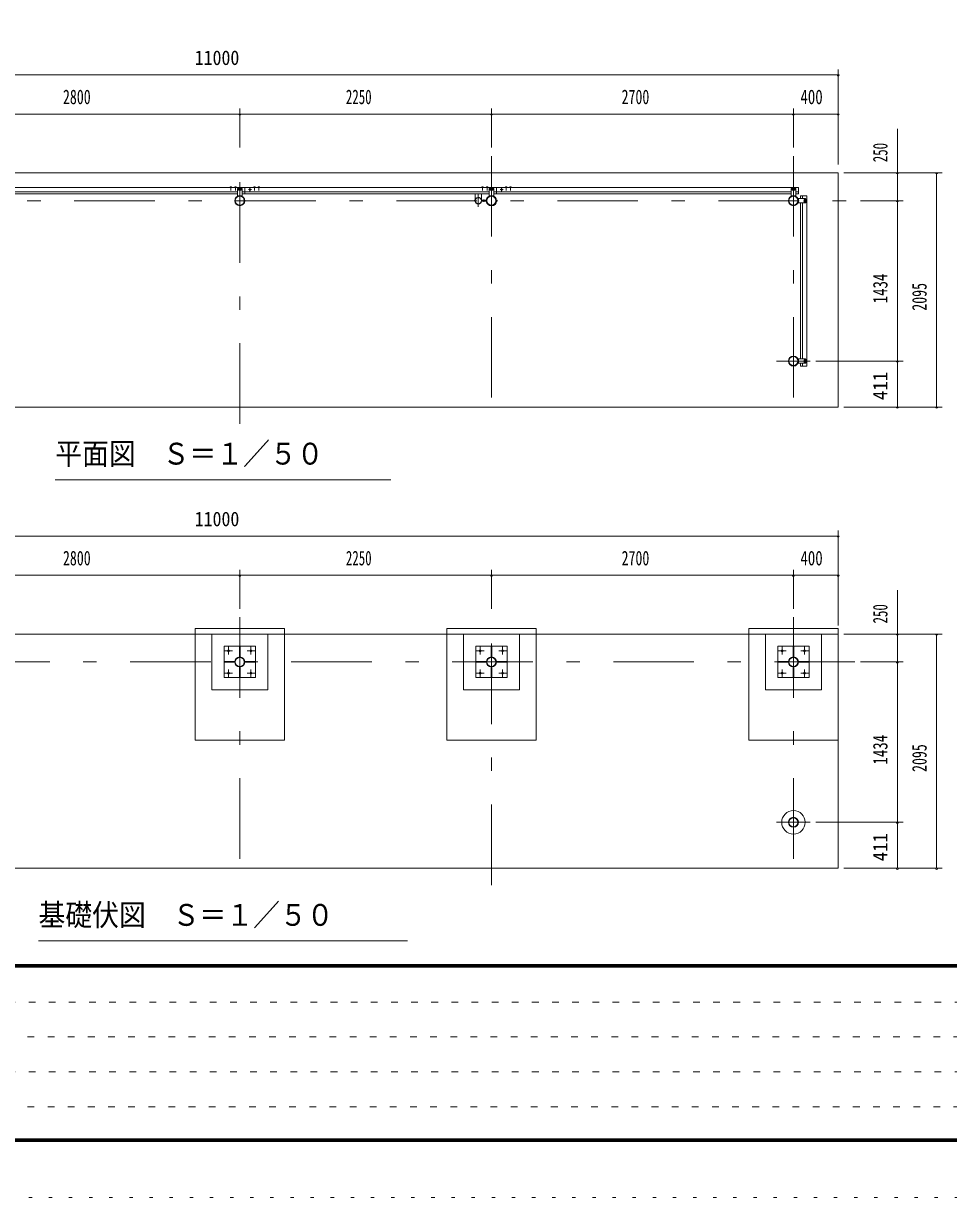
# Model space of a CAD drawing. Units: millimetres, scale not verified, with parts at other scales. Extents: x -26655 to 26659, y -10500 to 10500.
# Drawn here: x 2102 to 10373, y -10500 to 0 of the extents above; entities that cross this region are included whole.
import ezdxf
from ezdxf.enums import TextEntityAlignment as Align

# ---------------------------------------------------------------- set-up
doc = ezdxf.new("R2010")
doc.units = ezdxf.units.MM
doc.header["$LTSCALE"] = 60
for name, pattern in [('USER1', [3, 1, -2]), ('USER3', [24, 12, -5, 2, -5]), ('USER4', [3, 0.5, -2.5])]:
    doc.linetypes.add(name, pattern=pattern)
for name, color, linetype, lineweight in [('0-2_1-05BOLD', 7, 'Continuous', 18), ('0-3_1-25CENTER', 3, 'USER3', 18), ('0-5_1-55DIM', 3, 'Continuous', 18), ('0-C_F-F1PAPER', 5, 'Continuous', 18), ('0-D_F-E_J_ADD', 5, 'USER4', 18)]:
    doc.layers.add(name, color=color, linetype=linetype, lineweight=lineweight)
doc.styles.add('ＭＳ ゴシック', font='')
doc.styles.get('ＭＳ ゴシック').set_extended_font_data('MS Gothic')

msp = doc.modelspace()

# ---------------------------------------------------------------- linework, layer by layer
at = {"layer": '0-2_1-05BOLD'}
for p, q in [((3950.74, -1464.18), (3950.74, -1465.78)), ((3954.1, -1464.18), (3954.1, -1460.68)), ((3959.88, -1460.68), (3959.88, -1464.18)), ((3990.74, -1464.18), (3990.74, -1465.78)), ((3994.1, -1464.18), (3994.1, -1460.68)), ((3999.88, -1460.68), (3999.88, -1464.18)), ((4081.49, -1523.38), (4081.49, -1465.78)), ((4081.49, -1467.38), (4082.49, -1467.38)), ((4082.49, -1465.78), (4082.49, -1523.38)), ((4164.1, -1464.18), (4164.1, -1460.68)), ((4169.87, -1460.68), (4169.87, -1464.18)), ((4200.74, -1464.18), (4200.74, -1465.78)), ((4204.1, -1464.18), (4204.1, -1460.68)), ((4209.88, -1460.68), (4209.88, -1464.18)), ((6204.1, -1460.68), (6204.1, -1464.18)), ((6209.88, -1464.18), (6209.88, -1460.68)), ((6213.24, -1464.18), (6213.24, -1465.78)), ((6244.1, -1460.68), (6244.1, -1464.18)), ((6249.88, -1464.18), (6249.88, -1460.68)), ((6331.49, -1465.78), (6331.49, -1523.38)), ((6332.49, -1467.38), (6331.49, -1467.38)), ((6332.49, -1523.38), (6332.49, -1465.78)), ((6414.1, -1464.18), (6414.1, -1460.68)), ((6419.88, -1460.68), (6419.88, -1464.18)), ((6450.74, -1464.18), (6450.74, -1465.78)), ((6454.1, -1464.18), (6454.1, -1460.68)), ((6459.88, -1460.68), (6459.88, -1464.18)), ((1282.49, -1505.78), (4016.49, -1505.78)), ((4021.49, -1475.28), (4051.49, -1475.28)), ((4027.99, -1481.78), (4031.69, -1481.78)), ((4031.69, -1489.78), (4027.99, -1489.78)), ((4044.99, -1481.78), (4041.29, -1481.78)), ((4041.29, -1489.78), (4044.99, -1489.78)), ((4056.49, -1505.78), (6266.49, -1505.78)), ((6266.49, -1523.38), (4056.49, -1523.38)), ((4082.49, -1502.38), (4081.49, -1502.38)), ((6140.99, -1523.38), (6140.99, -1575.81)), ((6195.99, -1575.81), (6195.99, -1523.38)), ((6266.49, -1540.78), (6266.49, -1480.28)), ((6306.49, -1540.78), (6266.49, -1540.78)), ((6271.49, -1475.28), (6301.49, -1475.28)), ((6281.69, -1481.78), (6277.99, -1481.78)), ((6277.99, -1489.78), (6281.69, -1489.78)), ((6291.29, -1481.78), (6294.99, -1481.78)), ((6294.99, -1489.78), (6291.29, -1489.78)), ((6306.49, -1480.28), (6306.49, -1540.78)), ((8966.49, -1505.78), (6306.49, -1505.78)), ((6306.49, -1523.38), (8966.49, -1523.38)), ((6331.49, -1502.38), (6332.49, -1502.38)), ((9001.49, -1475.28), (8971.49, -1475.28)), ((8977.99, -1481.78), (8981.68, -1481.78)), ((8981.68, -1489.78), (8977.99, -1489.78)), ((8994.99, -1481.78), (8991.29, -1481.78)), ((8991.29, -1489.78), (8994.99, -1489.78)), ((9006.49, -1540.78), (9006.49, -1480.28)), ((9006.49, -1505.78), (9031.49, -1505.78)), ((9031.04, -1565.33), (9091.54, -1565.33)), ((9048.44, -1540.33), (9048.44, -1565.33)), ((9066.04, -1565.33), (9066.04, -1540.33)), ((9096.54, -1570.33), (9096.54, -1600.33)), ((6242.04, -1582.33), (6195.83, -1582.33)), ((6195.83, -1588.32), (6242.04, -1588.32)), ((6197.23, -1580.72), (6240.57, -1580.72)), ((6240.57, -1589.93), (6197.23, -1589.93)), ((9048.44, -1605.33), (9048.44, -2999.33)), ((9066.04, -2999.33), (9066.04, -1605.33)), ((9082.04, -1576.83), (9082.04, -1580.53)), ((9082.04, -1593.83), (9082.04, -1590.13)), ((9090.04, -1580.53), (9090.04, -1576.83)), ((9090.04, -1590.13), (9090.04, -1593.83)), ((9031.04, -3039.33), (9091.54, -3039.33)), ((9066.04, -3039.33), (9066.04, -3064.33)), ((9082.04, -3010.83), (9082.04, -3014.53)), ((9082.04, -3027.83), (9082.04, -3024.13)), ((9090.04, -3014.53), (9090.04, -3010.83)), ((9090.04, -3024.13), (9090.04, -3027.83)), ((9096.54, -3034.33), (9096.54, -3004.33)), ((9386.49, -5460.33), (-1613.5, -5460.33)), ((9236.49, -5960.33), (9236.49, -5460.33)), ((4033.49, -5645.78), (4039.49, -5645.78)), ((6283.49, -5645.78), (6289.49, -5645.78)), ((8989.5, -5645.78), (8983.5, -5645.78)), ((3971.94, -5713.33), (3971.94, -5707.33)), ((4039.49, -5774.88), (4033.49, -5774.88)), ((4101.04, -5707.33), (4101.04, -5713.33)), ((6221.94, -5713.33), (6221.94, -5707.33)), ((6289.49, -5774.88), (6283.49, -5774.88)), ((6351.04, -5707.33), (6351.04, -5713.33)), ((8921.95, -5707.33), (8921.95, -5713.33)), ((8983.5, -5774.88), (8989.5, -5774.88)), ((9051.04, -5713.33), (9051.04, -5707.33))]:
    msp.add_line(p, q, dxfattribs=at)
for points in [[(9386.48, -3430.33), (-1613.51, -3430.33), (-1613.51, -1335.33), (9386.48, -1335.33)], [(4031.49, -1482.89), (4036.49, -1480), (4041.49, -1482.89), (4041.49, -1488.67), (4036.49, -1491.55), (4031.49, -1488.67)], [(4122.49, -1482.89), (4127.49, -1480), (4132.49, -1482.89), (4132.49, -1488.67), (4127.49, -1491.55), (4122.49, -1488.67)], [(6291.49, -1488.67), (6286.49, -1491.55), (6281.49, -1488.67), (6281.49, -1482.89), (6286.49, -1480), (6291.49, -1482.89)], [(6372.49, -1488.67), (6372.49, -1482.89), (6377.49, -1480), (6382.49, -1482.89), (6382.49, -1488.67), (6377.49, -1491.55)], [(8981.49, -1482.89), (8981.49, -1488.67), (8986.49, -1491.55), (8991.49, -1488.67), (8991.49, -1482.89), (8986.49, -1480)], [(9083.15, -1580.33), (9088.92, -1580.33), (9091.81, -1585.33), (9088.92, -1590.33), (9083.15, -1590.33), (9080.26, -1585.33)], [(9083.15, -3024.33), (9088.92, -3024.33), (9091.81, -3019.33), (9088.92, -3014.33), (9083.15, -3014.33), (9080.26, -3019.33)], [(3636.49, -5410.33), (4436.49, -5410.33), (4436.49, -6410.33), (3636.49, -6410.33)], [(6686.49, -5410.33), (6686.49, -6410.33), (5886.49, -6410.33), (5886.49, -5410.33)], [(4176.49, -5570.33), (4176.49, -5850.33), (3896.49, -5850.33), (3896.49, -5570.33)], [(4033.49, -5665.78), (4039.49, -5665.78), (4039.49, -5570.78), (4033.49, -5570.78)], [(6146.49, -5570.33), (6146.49, -5850.33), (6426.49, -5850.33), (6426.49, -5570.33)], [(6283.49, -5570.78), (6289.49, -5570.78), (6289.49, -5665.78), (6283.49, -5665.78)], [(9126.49, -5570.33), (9126.49, -5850.33), (8846.5, -5850.33), (8846.5, -5570.33)], [(8989.5, -5570.78), (8989.5, -5665.78), (8983.5, -5665.78), (8983.5, -5570.78)], [(3991.94, -5713.33), (3991.94, -5707.33), (3896.94, -5707.33), (3896.94, -5713.33)], [(4039.49, -5754.88), (4039.49, -5849.88), (4033.49, -5849.88), (4033.49, -5754.88)], [(4176.04, -5707.33), (4081.04, -5707.33), (4081.04, -5713.33), (4176.04, -5713.33)], [(6241.94, -5713.33), (6146.94, -5713.33), (6146.94, -5707.33), (6241.94, -5707.33)], [(6289.49, -5754.88), (6283.49, -5754.88), (6283.49, -5849.88), (6289.49, -5849.88)], [(6331.04, -5707.33), (6426.04, -5707.33), (6426.04, -5713.33), (6331.04, -5713.33)], [(8941.94, -5707.33), (8941.94, -5713.33), (8846.95, -5713.33), (8846.95, -5707.33)], [(8983.5, -5754.88), (8989.5, -5754.88), (8989.5, -5849.88), (8983.5, -5849.88)], [(9031.05, -5713.33), (9031.05, -5707.33), (9126.04, -5707.33), (9126.04, -5713.33)]]:
    msp.add_lwpolyline(points, close=True, dxfattribs=at)
for points in [[(4016.49, -1523.38), (1282.49, -1523.38), (1282.49, -1465.78), (9031.49, -1465.78), (9031.49, -1523.38), (9006.49, -1523.38)], [(3950.74, -1464.18), (3963.24, -1464.18), (3963.24, -1465.78)], [(3962.76, -1464.18), (3962.76, -1460.68), (3961.89, -1460.18), (3952.09, -1460.18), (3951.22, -1460.68), (3951.22, -1464.18)], [(3990.74, -1464.18), (4003.24, -1464.18), (4003.24, -1465.78)], [(4002.76, -1464.18), (4002.76, -1460.68), (4001.89, -1460.18), (3992.09, -1460.18), (3991.22, -1460.68), (3991.22, -1464.18)], [(4160.74, -1465.78), (4160.74, -1464.18), (4173.24, -1464.18), (4173.24, -1465.78)], [(4172.76, -1464.18), (4172.76, -1460.68), (4171.89, -1460.18), (4162.09, -1460.18), (4161.22, -1460.68), (4161.22, -1464.18)], [(4200.74, -1464.18), (4213.24, -1464.18), (4213.24, -1465.78)], [(4212.76, -1464.18), (4212.76, -1460.68), (4211.89, -1460.18), (4202.09, -1460.18), (4201.22, -1460.68), (4201.22, -1464.18)], [(6213.24, -1464.18), (6200.74, -1464.18), (6200.74, -1465.78)], [(6201.22, -1464.18), (6201.22, -1460.68), (6202.09, -1460.18), (6211.89, -1460.18), (6212.76, -1460.68), (6212.76, -1464.18)], [(6253.24, -1465.78), (6253.24, -1464.18), (6240.74, -1464.18), (6240.74, -1465.78)], [(6241.22, -1464.18), (6241.22, -1460.68), (6242.09, -1460.18), (6251.89, -1460.18), (6252.76, -1460.68), (6252.76, -1464.18)], [(6410.74, -1465.78), (6410.74, -1464.18), (6423.24, -1464.18), (6423.24, -1465.78)], [(6422.76, -1464.18), (6422.76, -1460.68), (6421.89, -1460.18), (6412.09, -1460.18), (6411.22, -1460.68), (6411.22, -1464.18)], [(6450.74, -1464.18), (6463.24, -1464.18), (6463.24, -1465.78)], [(6462.76, -1464.18), (6462.76, -1460.68), (6461.89, -1460.18), (6452.09, -1460.18), (6451.22, -1460.68), (6451.22, -1464.18)], [(4056.49, -1480.28), (4056.49, -1540.78), (4016.49, -1540.78), (4016.49, -1480.28)], [(8966.49, -1480.28), (8966.49, -1540.78), (9006.49, -1540.78)], [(9091.54, -1605.33), (9031.04, -1605.33), (9031.04, -1565.33)], [(9048.44, -1540.33), (9106.04, -1540.33), (9106.04, -3064.33), (9048.44, -3064.33), (9048.44, -3039.33)], [(9091.54, -2999.33), (9031.04, -2999.33), (9031.04, -3039.33)], [(-1613.5, -5410.33), (-1613.5, -7555.33), (9386.49, -7555.33), (9386.49, -5410.33)], [(9386.49, -5410.33), (8586.49, -5410.33), (8586.49, -6410.33), (9386.49, -6410.33)], [(4286.49, -5460.33), (4286.49, -5960.33), (3786.49, -5960.33), (3786.49, -5460.33)], [(6536.49, -5460.33), (6536.49, -5960.33), (6036.49, -5960.33), (6036.49, -5460.33)], [(9236.49, -5960.33), (8736.49, -5960.33), (8736.49, -5460.33)]]:
    msp.add_lwpolyline(points, dxfattribs=at)
for centre, radius in [((4036.49, -1585.33), 44.55), ((4036.49, -1585.33), 40.35), ((4036.49, -1485.78), 6.25), ((4036.49, -1485.78), 4.9), ((4127.49, -1485.78), 6.25), ((4127.49, -1485.78), 4.9), ((6168.49, -1585.33), 27.5), ((6286.49, -1585.33), 44.55), ((6286.49, -1585.33), 40.35), ((6286.49, -1485.78), 6.25), ((6286.49, -1485.78), 4.9), ((6377.49, -1485.78), 6.25), ((6377.49, -1485.78), 4.9), ((8986.49, -1585.33), 44.55), ((8986.49, -1585.33), 40.35), ((8986.49, -1485.78), 6.25), ((8986.49, -1485.78), 4.9), ((6137.14, -1585.33), 2.25), ((6334.89, -1585.33), 2.25), ((9086.04, -1585.33), 6.25), ((9086.04, -1585.33), 4.9), ((8986.49, -3019.33), 44.55), ((8986.49, -3019.33), 40.35), ((9086.04, -3019.33), 6.25), ((9086.04, -3019.33), 4.9), ((3936.49, -5610.33), 8), ((4036.49, -5710.33), 44.55), ((4036.49, -5710.33), 40.35), ((4136.49, -5610.33), 8), ((6186.49, -5610.33), 8), ((6286.49, -5710.33), 44.55), ((6286.49, -5710.33), 40.35), ((6386.49, -5610.33), 8), ((8886.5, -5610.33), 8), ((8986.5, -5710.33), 44.55), ((8986.5, -5710.33), 40.35), ((9086.49, -5610.33), 8), ((3936.49, -5810.33), 8), ((4136.49, -5810.33), 8), ((6186.49, -5810.33), 8), ((6386.49, -5810.33), 8), ((8886.5, -5810.33), 8), ((9086.49, -5810.33), 8), ((8986.5, -7144.33), 105), ((8986.5, -7144.33), 44.55), ((8986.5, -7144.33), 40.35)]:
    msp.add_circle(centre, radius, dxfattribs=at)
for centre, radius, start, end in [((3952.66, -1462.49), 2.32, 51.45377, 90), ((3956.99, -1468.69), 8.51, 70.16867, 109.82912), ((3961.32, -1462.5), 2.32, 90, 128.53143), ((3992.66, -1462.49), 2.32, 51.45377, 90), ((3996.99, -1468.69), 8.51, 70.16867, 109.82912), ((4001.32, -1462.5), 2.32, 90, 128.53143), ((4162.66, -1462.49), 2.32, 51.45377, 90), ((4166.99, -1468.69), 8.51, 70.16867, 109.82912), ((4171.32, -1462.5), 2.32, 90, 128.53143), ((4202.66, -1462.49), 2.32, 51.45377, 90), ((4206.99, -1468.69), 8.51, 70.16867, 109.82912), ((4211.32, -1462.5), 2.32, 90, 128.53143), ((6202.66, -1462.49), 2.32, 51.45377, 90), ((6206.99, -1468.69), 8.51, 70.16867, 109.82912), ((6211.32, -1462.5), 2.32, 90, 128.53143), ((6242.66, -1462.49), 2.32, 51.45377, 90), ((6246.99, -1468.69), 8.51, 70.16867, 109.82912), ((6251.32, -1462.5), 2.32, 90, 128.53143), ((6412.66, -1462.49), 2.32, 51.45377, 90), ((6416.99, -1468.69), 8.51, 70.16867, 109.82912), ((6421.32, -1462.5), 2.32, 90, 128.53143), ((6452.66, -1462.49), 2.32, 51.45377, 90), ((6456.99, -1468.69), 8.51, 70.16867, 109.82912), ((6461.32, -1462.5), 2.32, 90, 128.53143), ((4021.49, -1480.28), 5, 90, 180), ((4027.99, -1485.78), 4, 90, 270), ((4044.99, -1485.78), 4, 270, 90), ((4051.49, -1480.28), 5, 0, 90), ((6168.49, -1585.33), 29.1, 9.09488, 180), ((6168.49, -1602.73), 44.9, 109.58864, 127.76454), ((6168.49, -1602.73), 44.9, 52.23546, 70.41136), ((6286.49, -1585.33), 46.15, 359.99892, 174.27287), ((6271.49, -1480.28), 5, 90, 180), ((6277.99, -1485.78), 4, 90, 270), ((6294.99, -1485.78), 4, 270, 90), ((6301.49, -1480.28), 5, 0, 90), ((8971.49, -1480.28), 5, 90, 180), ((8977.99, -1485.78), 4, 90, 270), ((8994.99, -1485.78), 4, 270, 90), ((9001.49, -1480.28), 5, 0, 90), ((9086.04, -1576.83), 4, 0, 180), ((9091.54, -1570.33), 5, 0, 90), ((6137.14, -1585.33), 3.85, 51.34222, 0), ((6168.49, -1585.33), 29.1, 185.93016, 350.90979), ((6286.49, -1585.33), 46.15, 185.71837, 356.21085), ((6334.89, -1585.33), 3.85, 180, 127.90752), ((9086.04, -1593.83), 4, 180, 0), ((9091.54, -1600.33), 5, 270, 0), ((9086.04, -3010.83), 4, 0, 180), ((9086.04, -3027.83), 4, 180, 0), ((9091.54, -3004.33), 5, 0, 90), ((9091.54, -3034.33), 5, 270, 0)]:
    msp.add_arc(centre, radius, start, end, dxfattribs=at)
at = {"layer": '0-3_1-25CENTER'}
for p, q in [((4036.49, -3580.33), (4036.49, -1185.33)), ((6286.49, -1185.33), (6286.49, -3580.33)), ((8986.49, -1185.33), (8986.49, -3580.33)), ((3956.99, -1457.76), (3956.99, -1492.64)), ((3996.99, -1457.76), (3996.99, -1492.64)), ((4127.49, -1505.78), (4127.49, -1465.78)), ((4166.99, -1457.76), (4166.99, -1492.64)), ((4206.99, -1492.64), (4206.99, -1457.76)), ((6206.99, -1492.64), (6206.99, -1457.76)), ((6246.99, -1457.76), (6246.99, -1492.64)), ((6377.49, -1505.78), (6377.49, -1465.78)), ((6416.99, -1457.76), (6416.99, -1492.64)), ((6456.99, -1492.64), (6456.99, -1457.76)), ((4018.99, -1485.78), (4053.99, -1485.78)), ((4114.99, -1485.78), (4139.99, -1485.78)), ((6168.49, -1530.33), (6168.49, -1640.33)), ((6218.97, -1596.09), (6218.97, -1574.56)), ((6268.99, -1485.78), (6303.99, -1485.78)), ((6364.99, -1485.78), (6389.99, -1485.78)), ((9003.99, -1485.78), (8968.99, -1485.78)), ((9086.04, -1602.83), (9086.04, -1567.83)), ((-1763.51, -1585.33), (9536.49, -1585.33)), ((9136.49, -3019.33), (8836.49, -3019.33)), ((9086.04, -3036.83), (9086.04, -3001.83)), ((4036.49, -5310.33), (4036.49, -7705.33)), ((6286.49, -7705.33), (6286.49, -5310.33)), ((8986.5, -5310.33), (8986.5, -7705.33)), ((3970.64, -5610.33), (3902.35, -5610.33)), ((3936.49, -5644.47), (3936.49, -5576.18)), ((4170.64, -5610.33), (4102.35, -5610.33)), ((4136.49, -5576.18), (4136.49, -5644.47)), ((6220.64, -5610.33), (6152.35, -5610.33)), ((6186.49, -5644.47), (6186.49, -5576.18)), ((6352.35, -5610.33), (6420.64, -5610.33)), ((6386.49, -5576.18), (6386.49, -5644.47)), ((8852.35, -5610.33), (8920.64, -5610.33)), ((8886.5, -5644.47), (8886.5, -5576.18)), ((9052.35, -5610.33), (9120.64, -5610.33)), ((9086.49, -5576.18), (9086.49, -5644.47)), ((9536.49, -5710.33), (-1763.5, -5710.33)), ((3970.64, -5810.33), (3902.35, -5810.33)), ((3936.49, -5844.47), (3936.49, -5776.18)), ((4102.35, -5810.33), (4170.64, -5810.33)), ((4136.49, -5776.18), (4136.49, -5844.47)), ((6220.64, -5810.33), (6152.35, -5810.33)), ((6186.49, -5844.47), (6186.49, -5776.18)), ((6352.35, -5810.33), (6420.64, -5810.33)), ((6386.49, -5776.18), (6386.49, -5844.47)), ((8852.35, -5810.33), (8920.64, -5810.33)), ((8886.5, -5844.47), (8886.5, -5776.18)), ((9052.35, -5810.33), (9120.64, -5810.33)), ((9086.49, -5776.18), (9086.49, -5844.47)), ((9136.49, -7144.33), (8836.5, -7144.33))]:
    msp.add_line(p, q, dxfattribs=at)
at = {"layer": '0-5_1-55DIM'}
for p, q in [((9386.48, -410.33), (9386.48, -1260.33)), ((-1613.51, -460.33), (9386.48, -460.33)), ((9396.48, -460.33), (9376.48, -460.33)), ((9386.48, -810.33), (-1613.51, -810.33)), ((4046.49, -810.33), (4026.49, -810.33)), ((4036.49, -1110.33), (4036.49, -760.33)), ((6296.49, -810.33), (6276.49, -810.33)), ((6286.49, -760.33), (6286.49, -1110.33)), ((8996.49, -810.33), (8976.49, -810.33)), ((8986.49, -1110.33), (8986.49, -760.33)), ((9396.48, -810.33), (9376.48, -810.33)), ((9916.49, -1335.33), (9916.49, -942.83)), ((9436.48, -1335.33), (10316.49, -1335.33)), ((9926.49, -1335.33), (9906.49, -1335.33)), ((9916.49, -1585.33), (9916.49, -1335.33)), ((10276.49, -1335.33), (10256.49, -1335.33)), ((10266.49, -1335.33), (10266.49, -3430.33)), ((9586.48, -1585.33), (9966.49, -1585.33)), ((9926.49, -1585.33), (9906.49, -1585.33)), ((9916.49, -3019.33), (9916.49, -1585.33)), ((9966.49, -3019.33), (9186.49, -3019.33)), ((9926.49, -3019.33), (9906.49, -3019.33)), ((9916.49, -3430.33), (9916.49, -3019.33)), ((9436.48, -3430.33), (10316.49, -3430.33)), ((9926.49, -3430.33), (9906.49, -3430.33)), ((10276.49, -3430.33), (10256.49, -3430.33)), ((5386.49, -4080.33), (2386.49, -4080.33)), ((-1613.5, -4585.33), (9386.49, -4585.33)), ((9396.49, -4585.33), (9376.49, -4585.33)), ((9386.49, -4535.33), (9386.49, -5385.33)), ((4036.5, -5235.33), (4036.5, -4885.33)), ((6286.5, -5235.33), (6286.5, -4885.33)), ((8986.49, -4885.33), (8986.49, -5235.33)), ((9386.49, -4935.33), (-1613.5, -4935.33)), ((4046.5, -4935.33), (4026.5, -4935.33)), ((6296.5, -4935.33), (6276.5, -4935.33)), ((8996.49, -4935.33), (8976.49, -4935.33)), ((9396.49, -4935.33), (9376.49, -4935.33)), ((9916.49, -5460.33), (9916.49, -5067.83)), ((9436.49, -5460.33), (10316.49, -5460.33)), ((9926.49, -5460.33), (9906.49, -5460.33)), ((9916.49, -5710.33), (9916.49, -5460.33)), ((10276.49, -5460.33), (10256.49, -5460.33)), ((10266.49, -5460.33), (10266.49, -7555.33)), ((9586.49, -5710.33), (9966.49, -5710.33)), ((9926.49, -5710.33), (9906.49, -5710.33)), ((9916.49, -7144.33), (9916.49, -5710.33)), ((9966.49, -7144.33), (9186.49, -7144.33)), ((9926.49, -7144.33), (9906.49, -7144.33)), ((9916.49, -7555.33), (9916.49, -7144.33)), ((9436.49, -7555.33), (10316.49, -7555.33)), ((9926.49, -7555.33), (9906.49, -7555.33)), ((10276.49, -7555.33), (10256.49, -7555.33)), ((2236.49, -8205.33), (5536.49, -8205.33))]:
    msp.add_line(p, q, dxfattribs=at)
for centre in [(9386.48, -460.33), (4036.49, -810.33), (6286.49, -810.33), (8986.49, -810.33), (9386.48, -810.33), (9916.49, -1335.33), (10266.49, -1335.33), (9916.49, -1585.33), (9916.49, -3019.33), (9916.49, -3430.33), (10266.49, -3430.33), (9386.49, -4585.33), (4036.5, -4935.33), (6286.5, -4935.33), (8986.49, -4935.33), (9386.49, -4935.33), (9916.49, -5460.33), (10266.49, -5460.33), (9916.49, -5710.33), (9916.49, -7144.33), (9916.49, -7555.33), (10266.49, -7555.33)]:
    msp.add_arc(centre, 10, 180, 0, dxfattribs=at)
at = {"layer": '0-C_F-F1PAPER'}
for p, q in [((26133.83, -8415), (-2516.17, -8415)), ((-2516.17, -8417.5), (26133.83, -8417.5)), ((26133.83, -8420), (-2516.17, -8420)), ((-2516.17, -8422.5), (26133.83, -8422.5)), ((26133.83, -8425), (-2516.17, -8425)), ((-2516.17, -8427.5), (26133.83, -8427.5)), ((26133.83, -8430), (-2516.17, -8430)), ((-2516.17, -8432.5), (26133.83, -8432.5)), ((26133.83, -8435), (-2516.17, -8435)), ((-2516.17, -8437.5), (26133.83, -8437.5)), ((26133.83, -8440), (-2516.17, -8440))]:
    msp.add_line(p, q, dxfattribs=at)
at = {"layer": '0-C_F-F1PAPER', "color": 6, "linetype": 'USER1'}
for p, q in [((15708.83, -8752), (-2541.17, -8752)), ((-2541.17, -9064), (15708.83, -9064)), ((15708.83, -9376), (-2541.17, -9376)), ((-2541.17, -9688), (13200.83, -9688))]:
    msp.add_line(p, q, dxfattribs=at)
at = {"layer": '0-C_F-F1PAPER'}
for points in [[(26158.83, -10000), (-2541.17, -10000), (-2541.17, 10100), (26158.83, 10100)], [(26156.32, -9997.5), (-2538.67, -9997.5), (-2538.67, 10097.5), (26156.32, 10097.5)], [(26153.83, -9995), (-2536.17, -9995), (-2536.17, 10095), (26153.83, 10095)], [(26151.32, -9992.5), (26151.32, 10092.5), (-2533.67, 10092.5), (-2533.67, -9992.5)], [(26148.83, -9990), (-2531.17, -9990), (-2531.17, 10090), (26148.83, 10090)], [(26146.33, -9987.5), (26146.33, 10087.5), (-2528.67, 10087.5), (-2528.67, -9987.5)], [(26143.82, -9985), (-2526.17, -9985), (-2526.17, 10085), (26143.82, 10085)], [(26141.33, -9982.5), (26141.33, 10082.5), (-2523.67, 10082.5), (-2523.67, -9982.5)], [(26138.82, -9980), (26138.82, 10080), (-2521.17, 10080), (-2521.17, -9980)], [(26136.33, -9977.5), (26136.33, 10077.5), (-2518.67, 10077.5), (-2518.67, -9977.5)], [(26133.83, -9975), (-2516.17, -9975), (-2516.17, 10075), (26133.83, 10075)]]:
    msp.add_lwpolyline(points, close=True, dxfattribs=at)
at = {"layer": '0-D_F-E_J_ADD'}
msp.add_lwpolyline([(26658.83, -10500), (-3041.17, -10500), (-3041.17, 10500), (26658.83, 10500)], close=True, dxfattribs=at)

# ---------------------------------------------------------------- texts
at = {"layer": '0-5_1-55DIM', "color": 7, "style": 'ＭＳ ゴシック'}
for s, height, width, p in [('11000', 130.2, 0.9, (3633.44, -410.33)), ('2800', 130.2, 0.7, (2455.22, -760.33)), ('2250', 130.2, 0.65, (4984.81, -760.33)), ('2700', 130.2, 0.7, (7449.89, -760.33)), ('400', 130.2, 0.75, (9048.86, -760.33)), ('平面図\u3000Ｓ＝１／５０', 195.4, 0.9, (2386.49, -4003.68)), ('11000', 130.2, 0.9, (3633.45, -4535.33)), ('2800', 130.2, 0.7, (2455.23, -4885.33)), ('2250', 130.2, 0.65, (4984.82, -4885.33)), ('2700', 130.2, 0.7, (7449.9, -4885.33)), ('400', 130.2, 0.75, (9048.87, -4885.33)), ('基礎伏図\u3000Ｓ＝１／５０', 195.4, 0.9, (2236.49, -8128.68))]:
    msp.add_text(s, height=height, dxfattribs=dict(at, width=width)).set_placement(p, align=Align.BOTTOM_LEFT)
for s, width, p in [('250', 0.65, (9866.49, -1240.91)), ('1434', 0.75, (9866.49, -2502.85)), ('2095', 0.7, (10216.49, -2568.84)), ('411', 0.95, (9866.49, -3368.05)), ('250', 0.65, (9866.49, -5365.91)), ('1434', 0.75, (9866.49, -6627.84)), ('2095', 0.7, (10216.49, -6693.84)), ('411', 0.95, (9866.49, -7493.05))]:
    msp.add_text(s, height=130.2, rotation=90, dxfattribs=dict(at, width=width)).set_placement(p, align=Align.BOTTOM_LEFT)

doc.saveas('drawing.dxf')
